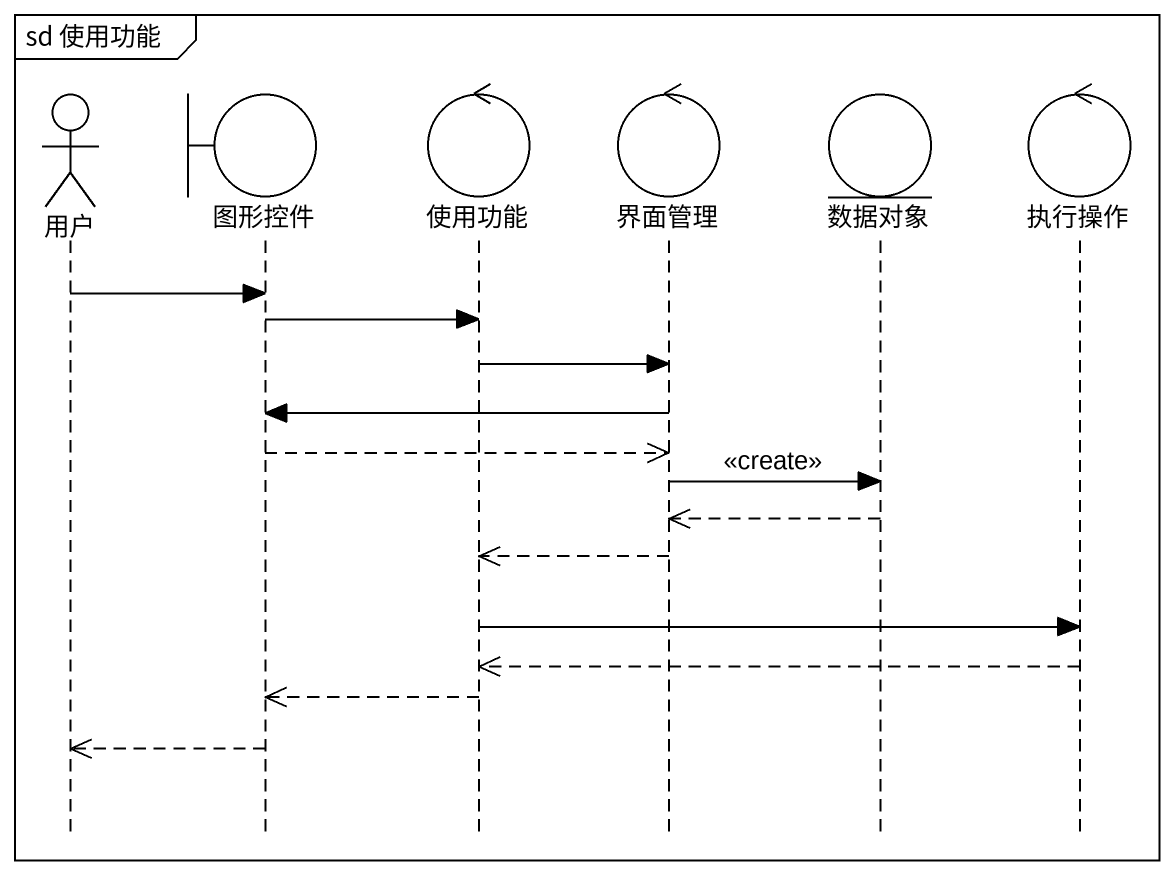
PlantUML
@startuml
mainframe sd 使用功能
hide footbox
actor 用户 #FFFFFF
boundary 图形控件 #FFFFFF
control 使用功能 #FFFFFF
control 界面管理 #FFFFFF
entity 数据对象 #FFFFFF
control 执行操作 #FFFFFF

用户 -> 图形控件
图形控件 -> 使用功能
使用功能 -> 界面管理
界面管理 -> 图形控件
图形控件 -->> 界面管理
界面管理 -> 数据对象 : <<create>>
数据对象 -->> 界面管理
界面管理 -->> 使用功能
使用功能 -> 执行操作
执行操作 -->> 使用功能
使用功能 -->> 图形控件
图形控件 -->> 用户
@enduml
